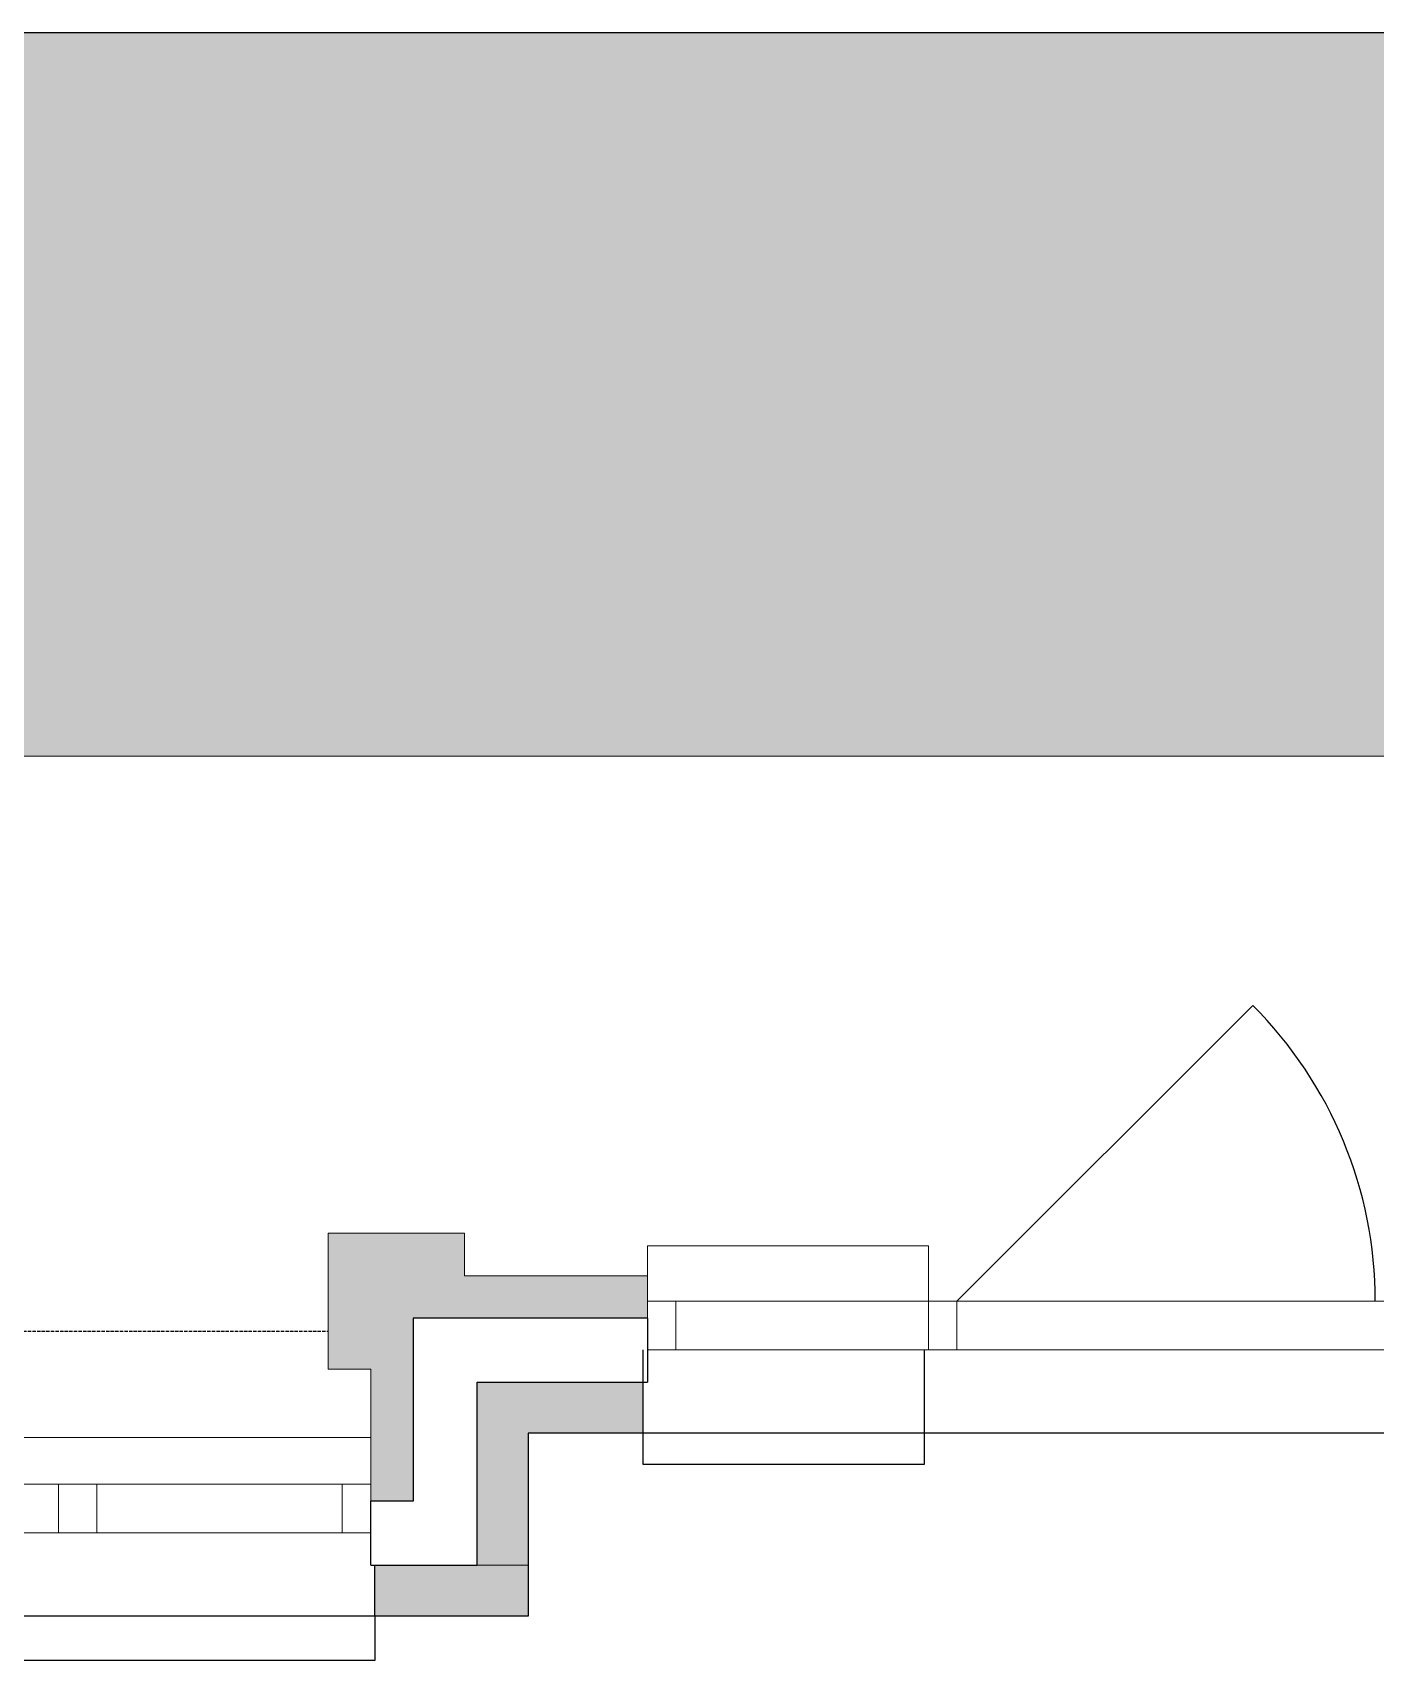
# Model space of a CAD drawing. Header units: millimetres. Extents: x 0 to 59350, y 0 to 29700.
# Drawn here: x 38485 to 39273, y 21295 to 22251 of the extents above; entities that cross this region are included whole.
import ezdxf

# ---------------------------------------------------------------- set-up
doc = ezdxf.new("R2010")
doc.units = ezdxf.units.MM
doc.linetypes.add('PUNKT2_S9', pattern=[1, 0, -1])
doc.linetypes.add('VERDECKT2_S2', pattern=[2.7, 2, -0.7])
doc.layers.add('Standard', color=7, linetype='Continuous', lineweight=25)

msp = doc.modelspace()

# ---------------------------------------------------------------- hatches: boundary and pattern name
at = {"layer": 'Standard', "linetype": 'PUNKT2_S9', "lineweight": -3}
h = msp.add_hatch(color=0, dxfattribs=at)
h.paths.add_polyline_path([(35402.66, 22060.87), (35417.17, 22063.49), (35424.54, 22067.98), (35430.16, 22075.13), (35433.59, 22084.3), (35434.85, 22095.75), (35433.29, 22108.31), (35428.59, 22118.07), (35421.26, 22125.22), (35411.25, 22128.98), (35399.98, 22129.72), (35377.49, 22129.9), (35341.35, 22129.9), (35341.35, 22060.1), (35375.62, 22060.1)])
h.paths.add_polyline_path([(34313.72, 22010.23), (34282.13, 22112.25), (34251.19, 22010.23)])
h.paths.add_polyline_path([(42847.05, 22251.42), (29672.05, 22251.42), (29672.05, 21826.42), (42847.05, 21826.42)])
h.paths.add_polyline_path([(36578.33, 21901.42), (36417.03, 21901.42), (36417.03, 22174.17), (36463.28, 22174.17), (36463.28, 21947.76), (36578.33, 21947.76)], flags=16)
h.paths.add_polyline_path([(36372.16, 22176.42), (36372.16, 22129.9), (36248.49, 22129.9), (36248.49, 22068.94), (36363.57, 22068.94), (36363.57, 22022.6), (36248.49, 22022.6), (36248.49, 21947.76), (36376.52, 21947.76), (36376.52, 21901.42), (36202.24, 21901.42), (36202.24, 22176.42)], flags=16)
h.paths.add_polyline_path([(36073.42, 21972.87), (36129.52, 22176.42), (36178.64, 22176.42), (36096.56, 21901.42), (36047.18, 21901.42), (35965.25, 22176.42), (36015.44, 22176.42)], flags=16)
h.paths.add_polyline_path([(35949.45, 21901.42), (35775.17, 21901.42), (35775.17, 22176.42), (35945.09, 22176.42), (35945.09, 22129.9), (35821.42, 22129.9), (35821.42, 22068.94), (35936.5, 22068.94), (35936.5, 22022.6), (35821.42, 22022.6), (35821.42, 21947.76), (35949.45, 21947.76)], flags=16)
h.paths.add_polyline_path([(35632.75, 22048.87), (35732.47, 22048.87), (35732.47, 21939.32), (35714.68, 21923.37), (35690.27, 21909.49), (35662.62, 21899.91), (35634.47, 21896.75), (35600.86, 21901.24), (35571.79, 21914.76), (35548.34, 21936.9), (35531.61, 21966.5), (35521.45, 22001.8), (35518.16, 22039.84), (35521.91, 22080.4), (35533.18, 22116.2), (35551.62, 22145.67), (35577.1, 22167.44), (35601.81, 22177.75), (35631.98, 22181.1), (35669.95, 22175.69), (35698.56, 22159.55), (35718.42, 22134.02), (35729.53, 22100.25), (35683.55, 22089.93), (35676.52, 22108.13), (35665.25, 22121.83), (35650.24, 22130.63), (35631.98, 22133.66), (35604.75, 22127.84), (35583.67, 22110.56), (35570.38, 22081.87), (35565.83, 22042.13), (35570.38, 21999.32), (35583.97, 21968.57), (35604.94, 21950.37), (35631.49, 21944.18), (35646.04, 21945.88), (35660.59, 21950.92), (35674.19, 21958.62), (35685.76, 21967.65), (35685.76, 22002.53), (35632.75, 22002.53)], flags=16)
h.paths.add_polyline_path([(35295.1, 22176.42), (35392.5, 22176.42), (35424.24, 22174.54), (35445.78, 22168.9), (35460.79, 22158.77), (35472.51, 22142.64), (35480.04, 22122.38), (35482.52, 22099.33), (35478.78, 22071), (35467.36, 22048.13), (35448.45, 22031.77), (35422.02, 22022.79), (35435.77, 22011.74), (35446.73, 21999.73), (35458.31, 21982.27), (35473.16, 21955.09), (35501.12, 21901.42), (35445.78, 21901.42), (35412.32, 21961.28), (35397.35, 21987.31), (35387.95, 22001.61), (35381.23, 22008.72), (35374.05, 22013.02), (35364.5, 22015.45), (35350.75, 22016.23), (35341.35, 22016.23), (35341.35, 21901.42), (35295.1, 21901.42)], flags=16)
h.paths.add_polyline_path([(35127.67, 22022.6), (35127.67, 21947.76), (35255.7, 21947.76), (35255.7, 21901.42), (35081.41, 21901.42), (35081.41, 22176.42), (35251.34, 22176.42), (35251.34, 22129.9), (35127.67, 22129.9), (35127.67, 22068.94), (35242.75, 22068.94), (35242.75, 22022.6)], flags=16)
h.paths.add_polyline_path([(34869.43, 22129.9), (34869.43, 22176.42), (35051.54, 22176.42), (35051.54, 22129.9), (34983.71, 22129.9), (34983.71, 21901.42), (34937.42, 21901.42), (34937.42, 22129.9)], flags=16)
h.paths.add_polyline_path([(34791.74, 21901.42), (34791.74, 22021.64), (34701.06, 22021.64), (34701.06, 21901.42), (34654.81, 21901.42), (34654.81, 22176.42), (34701.06, 22176.42), (34701.06, 22068.16), (34791.74, 22068.16), (34791.74, 22176.42), (34838.03, 22176.42), (34838.03, 21901.42)], flags=16)
h.paths.add_polyline_path([(34478.15, 21906.1), (34444.69, 21934.05), (34422.66, 21978.51), (34415.32, 22036.49), (34422.66, 22097.45), (34444.89, 22143.01), (34479.11, 22171.56), (34522.57, 22181.1), (34560.69, 22173.62), (34590.86, 22151.3), (34604.46, 22129.72), (34614.32, 22100.66), (34568.52, 22087.5), (34562.26, 22106.62), (34551.49, 22121.28), (34537.24, 22130.45), (34520.21, 22133.66), (34497.1, 22128.2), (34478.8, 22111.7), (34466.92, 22083.01), (34462.99, 22040.62), (34466.92, 21995.97), (34478.65, 21966.32), (34496.6, 21949.64), (34519.29, 21944.18), (34536.48, 21947.76), (34551.03, 21958.25), (34562.41, 21976.27), (34570.09, 22002.53), (34614.93, 21985.48), (34601.18, 21946.25), (34580.55, 21918.47), (34553.36, 21902.15), (34519.75, 21896.75)], flags=16)
h.paths.add_polyline_path([(34328.58, 21963.89), (34236.95, 21963.89), (34218.04, 21901.42), (34168.96, 21901.42), (34258.22, 22176.42), (34307.15, 22176.42), (34398.89, 21901.42), (34348.59, 21901.42)], flags=16)
at = {"layer": 'Standard', "linetype": 'PUNKT2_S9', "lineweight": 18}
for color, points in [(59, [(38658.05, 21521.22), (38738.05, 21521.22), (38738.05, 21546.22), (38658.05, 21546.22)]), (59, [(38658.05, 21521.22), (38658.05, 21466.22), (38683.05, 21466.22), (38683.05, 21521.22)]), (59, [(38683.05, 21521.22), (38683.05, 21413.72), (38708.05, 21413.72), (38708.05, 21521.22)]), (9, [(38745.55, 21458.72), (38745.55, 21351.22), (38775.55, 21351.22), (38775.55, 21458.72)]), (59, [(38708.05, 21413.72), (38683.05, 21413.72), (38683.05, 21388.72), (38708.05, 21388.72)]), (9, [(38775.55, 21351.22), (38685.55, 21351.22), (38685.55, 21321.22), (38775.55, 21321.22)])]:
    msp.add_hatch(color=color, dxfattribs=at).paths.add_polyline_path(points)
h = msp.add_hatch(color=59, dxfattribs=at)
h.paths.add_polyline_path([(39984.55, 21521.22), (39700.55, 21521.22), (39700.55, 21496.22), (39984.55, 21496.22)])
h.paths.add_polyline_path([(40433.05, 21521.22), (40243.05, 21521.22), (40243.05, 21496.22), (40408.05, 21496.22)])
h.paths.add_polyline_path([(38845.55, 21521.22), (38708.05, 21521.22), (38708.05, 21496.22), (38845.55, 21496.22)])
h = msp.add_hatch(color=9, dxfattribs=at)
h.paths.add_polyline_path([(39982.05, 21458.72), (39703.05, 21458.72), (39703.05, 21428.72), (39982.05, 21428.72)])
h.paths.add_polyline_path([(40370.55, 21458.72), (40245.55, 21458.72), (40245.55, 21428.72), (40340.55, 21428.72)])
h.paths.add_polyline_path([(38843.05, 21428.72), (38843.05, 21458.72), (38775.55, 21458.72), (38775.55, 21428.72)])

# ---------------------------------------------------------------- linework, layer by layer
at = {"layer": 'Standard', "color": 94, "linetype": 'Continuous', "lineweight": 18}
for p, q in [((42847.05, 22251.42), (29672.05, 22251.42)), ((29672.05, 21826.42), (42847.05, 21826.42))]:
    msp.add_line(p, q, dxfattribs=at)
at = {"layer": 'Standard', "color": 94, "linetype": 'Continuous', "lineweight": -3}
msp.add_line((29672.05, 22251.42), (42847.05, 22251.42), dxfattribs=at)
at = {"layer": 'Standard', "color": 5, "linetype": 'Continuous', "lineweight": -3}
msp.add_line((39027.3, 21506.22), (39200.98, 21679.9), dxfattribs=at)
at = {"layer": 'Standard', "color": 36, "linetype": 'Continuous', "lineweight": 18}
for p, q in [((38738.05, 21546.22), (38658.05, 21546.22)), ((38658.05, 21546.22), (38658.05, 21521.22)), ((38738.05, 21521.22), (38738.05, 21546.22)), ((38658.05, 21521.22), (38658.05, 21466.22)), ((38845.55, 21521.22), (38738.05, 21521.22)), ((38845.55, 21521.22), (38845.55, 21506.22)), ((38845.55, 21506.22), (38845.55, 21496.22)), ((38708.05, 21496.22), (38716.8, 21496.22)), ((38708.05, 21413.72), (38708.05, 21496.22)), ((38716.8, 21496.22), (38845.55, 21496.22)), ((38658.05, 21466.22), (38683.05, 21466.22)), ((38683.05, 21466.22), (38683.05, 21413.72)), ((38683.05, 21398.72), (38683.05, 21413.72)), ((38708.05, 21388.72), (38708.05, 21413.72)), ((38683.05, 21388.72), (38683.05, 21398.72)), ((38683.05, 21388.72), (38708.05, 21388.72))]:
    msp.add_line(p, q, dxfattribs=at)
at = {"layer": 'Standard', "color": 59, "linetype": 'Continuous', "lineweight": 18}
for p, q in [((39010.55, 21538.72), (38845.55, 21538.72)), ((38845.55, 21538.72), (38845.55, 21506.22)), ((38845.55, 21538.72), (39010.55, 21538.72)), ((38845.55, 21506.22), (38845.55, 21538.72)), ((39010.55, 21506.22), (39010.55, 21538.72)), ((39010.55, 21538.72), (39010.55, 21506.22)), ((38845.55, 21506.22), (39010.55, 21506.22)), ((39010.55, 21506.22), (38845.55, 21506.22)), ((38683.05, 21426.21), (37920.55, 21426.22)), ((37920.55, 21426.22), (38683.05, 21426.21)), ((38683.05, 21398.71), (38683.05, 21426.21)), ((38683.05, 21426.21), (38683.05, 21398.71)), ((37948.05, 21398.72), (38683.05, 21398.71)), ((38683.05, 21398.71), (37948.05, 21398.72))]:
    msp.add_line(p, q, dxfattribs=at)
at = {"layer": 'Standard', "color": 2, "linetype": 'Continuous', "lineweight": 18}
for p, q in [((38845.55, 21506.22), (38862.3, 21506.22)), ((38845.55, 21477.72), (38845.55, 21506.22)), ((39027.3, 21506.22), (38845.55, 21506.22)), ((38862.3, 21506.22), (38862.3, 21477.72)), ((39010.55, 21506.22), (39027.3, 21506.22)), ((39010.55, 21477.72), (39010.55, 21506.22)), ((39535.55, 21506.22), (39010.55, 21506.22)), ((39027.3, 21506.22), (39010.55, 21506.22)), ((39010.55, 21506.22), (39010.55, 21477.72)), ((39027.3, 21506.22), (39027.3, 21477.72)), ((39027.3, 21477.72), (39027.3, 21506.22)), ((38862.3, 21477.72), (38845.55, 21477.72)), ((39027.3, 21477.72), (38845.55, 21477.72)), ((39027.3, 21477.72), (39010.55, 21477.72)), ((39535.55, 21477.72), (39010.55, 21477.72)), ((39010.55, 21477.72), (39027.3, 21477.72)), ((37981.55, 21398.72), (38683.05, 21398.72)), ((38522.28, 21398.72), (38499.78, 21398.72)), ((38499.78, 21398.72), (38499.78, 21370.22)), ((38522.28, 21370.22), (38522.28, 21398.72)), ((38666.3, 21370.22), (38666.3, 21398.72)), ((38666.3, 21398.72), (38683.05, 21398.72)), ((38683.05, 21398.72), (38683.05, 21370.22)), ((37981.55, 21370.22), (38683.05, 21370.22)), ((38499.78, 21370.22), (38522.28, 21370.22)), ((38683.05, 21370.22), (38666.3, 21370.22))]:
    msp.add_line(p, q, dxfattribs=at)
at = {"layer": 'Standard', "color": 7, "linetype": 'Continuous', "lineweight": -3}
for p, q in [((38708.05, 21496.22), (38708.05, 21413.72)), ((38716.8, 21496.22), (38708.05, 21496.22)), ((38845.55, 21496.22), (38716.8, 21496.22)), ((38845.55, 21496.22), (38845.55, 21487.47)), ((40340.55, 21428.72), (38775.55, 21428.72)), ((38775.55, 21428.72), (38775.55, 21321.22)), ((38708.05, 21413.72), (38708.05, 21388.72)), ((38708.05, 21388.72), (38683.05, 21388.72)), ((38683.05, 21376.22), (38683.05, 21388.72)), ((38775.55, 21321.22), (38025.55, 21321.22)), ((38685.55, 21321.22), (38685.55, 21295.22)), ((38685.55, 21295.22), (38051.55, 21295.22))]:
    msp.add_line(p, q, dxfattribs=at)
at = {"layer": 'Standard', "color": 7, "linetype": 'VERDECKT2_S2', "lineweight": -3}
msp.add_line((37858.05, 21488.72), (38658.05, 21488.72), dxfattribs=at)
at = {"layer": 'Standard', "color": 51, "linetype": 'Continuous', "lineweight": -3}
for p, q in [((38845.55, 21487.47), (38845.55, 21477.72)), ((38843.05, 21428.72), (38843.05, 21477.72)), ((38845.55, 21477.72), (38845.55, 21458.72)), ((39008.05, 21477.72), (39008.05, 21428.72)), ((38745.55, 21458.72), (38843.05, 21458.72)), ((38745.55, 21376.22), (38745.55, 21458.72)), ((38843.05, 21458.72), (38845.55, 21458.72)), ((38843.05, 21410.22), (38843.05, 21428.72)), ((39008.05, 21428.72), (39008.05, 21410.22)), ((39008.05, 21410.22), (38843.05, 21410.22)), ((38683.05, 21370.22), (38683.05, 21376.22)), ((38745.55, 21351.22), (38745.55, 21376.22)), ((38683.05, 21352.73), (38683.05, 21370.22)), ((38683.05, 21351.22), (38683.05, 21352.73)), ((38683.05, 21351.22), (38685.55, 21351.22)), ((38685.55, 21321.22), (38685.55, 21351.22)), ((38685.55, 21351.22), (38745.55, 21351.22))]:
    msp.add_line(p, q, dxfattribs=at)
at = {"layer": 'Standard', "color": 253, "linetype": 'Continuous', "lineweight": 18}
for p, q in [((38745.55, 21458.72), (38745.55, 21351.22)), ((38775.55, 21458.72), (38745.55, 21458.72)), ((38843.05, 21458.72), (38775.55, 21458.72)), ((38843.05, 21458.72), (38843.05, 21428.72)), ((38775.55, 21351.22), (38775.55, 21428.72)), ((38775.55, 21428.72), (38843.05, 21428.72)), ((38745.55, 21351.22), (38685.55, 21351.22)), ((38775.55, 21351.22), (38745.55, 21351.22)), ((38745.55, 21351.22), (38775.55, 21351.22)), ((38775.55, 21321.22), (38775.55, 21351.22)), ((38685.55, 21321.22), (38775.55, 21321.22))]:
    msp.add_line(p, q, dxfattribs=at)
at = {"layer": 'Standard', "color": 5, "linetype": 'Continuous', "lineweight": -3}
msp.add_arc((39027.3, 21506.22), 245.62, 0, 45, dxfattribs=at)

doc.saveas('drawing.dxf')
